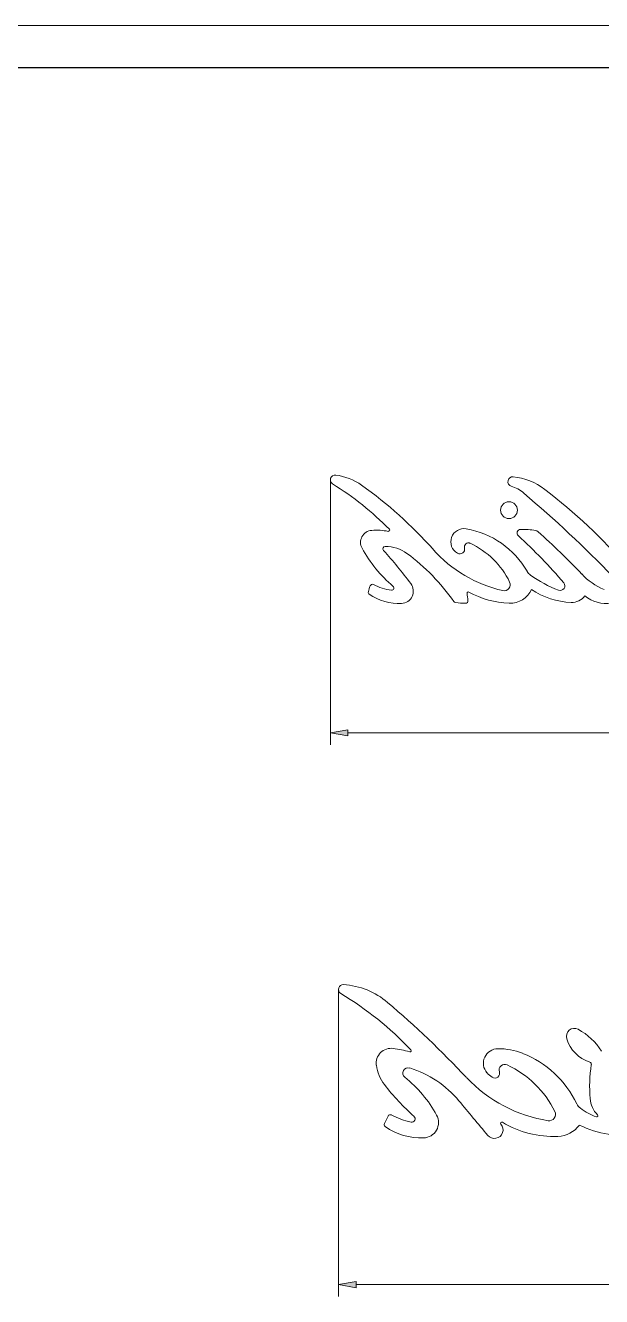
# Model space of a CAD drawing. Extents: x 0 to 594, y 0 to 575.
# Drawn here: x 330.1 to 426.4, y 207.6 to 420 of the extents above; entities that cross this region are included whole.
import ezdxf

# ---------------------------------------------------------------- set-up
doc = ezdxf.new("R2010")
doc.units = 0

msp = doc.modelspace()

# ---------------------------------------------------------------- linework, layer by layer
at = {"color": 7, "lineweight": 13}
for p, q in [((594, 420.04), (0, 420.04)), ((381.07, 344.1), (381.07, 299.83)), ((384.02, 301.83), (557.71, 301.83)), ((382.43, 258.95), (382.43, 207.62)), ((385.38, 209.62), (549.07, 209.62))]:
    msp.add_line(p, q, dxfattribs=at)
at = {"color": 7, "lineweight": 30}
msp.add_line((586.93, 412.97), (28.29, 412.97), dxfattribs=at)
at = {"color": 7, "lineweight": 13, "ltscale": 0.034803}
msp.add_line((390.72, 237.78), (390.11, 236.53), dxfattribs=at)
at = {"color": 7, "lineweight": 13}
for points in [[(384.02, 302.35), (381.07, 301.83), (384.02, 301.31)], [(385.38, 210.14), (382.43, 209.62), (385.38, 209.1)]]:
    msp.add_lwpolyline(points, close=True, dxfattribs=at)
msp.add_circle((410.93, 339.03), 1.4, dxfattribs=at)
for centre, radius, start, end in [((381.87, 344.1), 0.8, 82.5842, 238.3523), ((380.73, 335.34), 9.64, 54.7334, 82.5842), ((411.55, 343.81), 0.8, 84.1066, 252.6642), ((410.55, 334.19), 10.47, 52.5764, 84.1066), ((355.27, 300.95), 49.89, 44.3739, 58.3523), ((345.96, 286.18), 69.84, 41.5395, 54.7334), ((409.52, 337.32), 6, 49.7503, 72.6642), ((359.5, 267.48), 94.47, 41.072, 52.5764), ((283.4, 188.34), 201.19, 43.9368, 49.7503), ((388.14, 333.65), 2.02, 94.6585, 209.1075), ((388.79, 325.73), 9.96, 78.6542, 94.6585), ((390.79, 335.7), 0.2, 258.6542, 44.3739), ((403.42, 333.74), 2.21, 80.1694, 240.0488), ((401.31, 321.55), 14.58, 29.9033, 80.1694), ((412.87, 335.22), 0.6, 91.0834, 227.6807), ((413.11, 322.77), 13.06, 79.8939, 91.0834), ((404.16, 332.87), 0.688, 64.9537, 193.9135), ((355.41, 272.12), 84.74, 40.2548, 47.6807), ((415.26, 334.84), 0.8, 48.681, 79.8939), ((345.61, 255.61), 106.28, 43.2035, 48.681), ((406.89, 344.09), 23.48, 209.1075, 229.251), ((390.26, 332.57), 0.4, 91.0178, 222.0515), ((330.76, 278.91), 79.73, 36.886, 42.0515), ((390.35, 327.07), 5.9, 53.3081, 91.0178), ((372.53, 303.16), 35.73, 35.2113, 53.3081), ((414.77, 347.14), 22.09, 221.5395, 257.2819), ((402.72, 332.52), 0.8, 240.0488, 13.9135), ((398.58, 320.93), 13.87, 26.0669, 64.9537), ((415.68, 329.81), 2, 209.9033, 234.4112), ((426.57, 345.04), 20.72, 234.4112, 249.23), ((430.96, 335.77), 10.81, 223.2035, 247.437), ((387.82, 325.32), 0.4, 165.6419, 234.5056), ((398.39, 322.62), 11.31, 160.5727, 165.6419), ((388.1, 326.25), 0.4, 62.0105, 160.5727), ((392.31, 334.17), 8.57, 242.0105, 263.0989), ((391.33, 326.02), 0.367, 263.0989, 49.251), ((392.86, 325.51), 2.08, 273.3022, 36.886), ((404.12, 325.18), 0.2, 61.0115, 187.9453), ((362.74, 319.4), 41.58, 6.2544, 7.9453), ((411.46, 338.42), 14.94, 241.0116, 268.073), ((410.13, 326.58), 1.01, 257.2819, 26.0669), ((411.09, 327.47), 3.98, 268.073, 334.9923), ((421.73, 336.12), 12.5, 235.7403, 268.0976), ((419.5, 326.38), 0.77, 249.23, 40.2548), ((427.23, 329.22), 5.79, 231.011, 325.0847), ((392.5, 331.88), 8.46, 234.5056, 273.3022), ((402.05, 323.99), 0.4, 215.2113, 264.4946), ((404.38, 348.2), 24.73, 264.4946, 268.3393), ((403.68, 323.89), 0.4, 268.3393, 6.2544), ((421.41, 326.32), 2.7, 268.0976, 323.7748), ((383.23, 258.95), 0.8, 86.4093, 238.9216), ((382.49, 247.19), 12.58, 49.58, 86.4093), ((353.7, 209.96), 56.4, 43.6189, 58.9216), ((283.19, 130.61), 165.72, 43.2726, 49.58), ((421.86, 251.1), 1.34, 62.1305, 196.98), ((426.27, 252.45), 5.95, 196.98, 251.8798), ((417.73, 243.29), 10.17, 31.5524, 62.1305), ((391.23, 246.61), 2.5, 82.0195, 187.6805), ((388.15, 224.64), 24.69, 75.495, 82.0195), ((394.38, 248.73), 0.2, 255.495, 43.6189), ((409.08, 246.61), 2.43, 90.2506, 221.1921), ((409.12, 237.82), 11.22, 68.6168, 90.2506), ((410.22, 245.48), 0.941, 64.9221, 198.0118), ((407.09, 232.64), 16.78, 25.4023, 68.6168), ((424.3, 246.41), 0.4, 351.364, 71.8798), ((395.46, 247.18), 6.76, 187.6805, 217.779), ((394.07, 244.96), 0.895, 72.6244, 231.3859), ((389.1, 229.08), 17.54, 39.8977, 72.6244), ((410.27, 247.65), 4, 221.1921, 237.8441), ((408.56, 244.94), 0.8, 237.8441, 18.0118), ((403.44, 230.99), 16.94, 26.4536, 64.9221), ((449.27, 242.62), 24.86, 171.364, 184.4217), ((421.58, 267.42), 39.81, 217.779, 228.2177), ((380.37, 227.8), 21.07, 28.7641, 51.3859), ((421.15, 260.48), 23.75, 223.2726, 261.1509), ((8448.48, 6967.23), 10487.52, 219.897739, 219.938829), ((428.83, 241.04), 4.36, 184.4217, 224.8036), ((391.08, 237.61), 0.4, 62.3302, 154.2325), ((397.07, 249.05), 12.51, 242.3302, 258.4792), ((396.58, 236.7), 2.57, 271.6524, 28.7641), ((417.65, 238.06), 1.06, 261.1509, 26.4536), ((424.06, 240.69), 2, 205.4023, 232.9825), ((429.08, 247.35), 10.34, 232.9825, 249.928), ((425.6, 237.83), 0.2, 249.928, 44.8036), ((390.47, 236.36), 0.4, 154.2325, 235.3507), ((396.34, 244.85), 10.73, 235.3507, 271.6524), ((394.68, 237.33), 0.551, 258.4792, 48.2177), ((408.49, 235.49), 1.45, 219.9388, 41.1011), ((409.73, 236.57), 0.2, 59.1115, 221.1011), ((418.45, 251.15), 16.79, 239.1115, 272.2092), ((418.92, 239.05), 4.68, 272.2092, 323.6653), ((430.37, 252.05), 17.54, 244.0185, 277.0949)]:
    msp.add_arc(centre, radius, start, end, dxfattribs=at)
for points in [[(384.02, 302.35), (381.07, 301.83), (384.02, 302.35), (384.02, 301.31)], [(385.38, 210.14), (382.43, 209.62), (385.38, 210.14), (385.38, 209.1)]]:
    msp.add_solid(points, dxfattribs=at)

doc.saveas('drawing.dxf')
